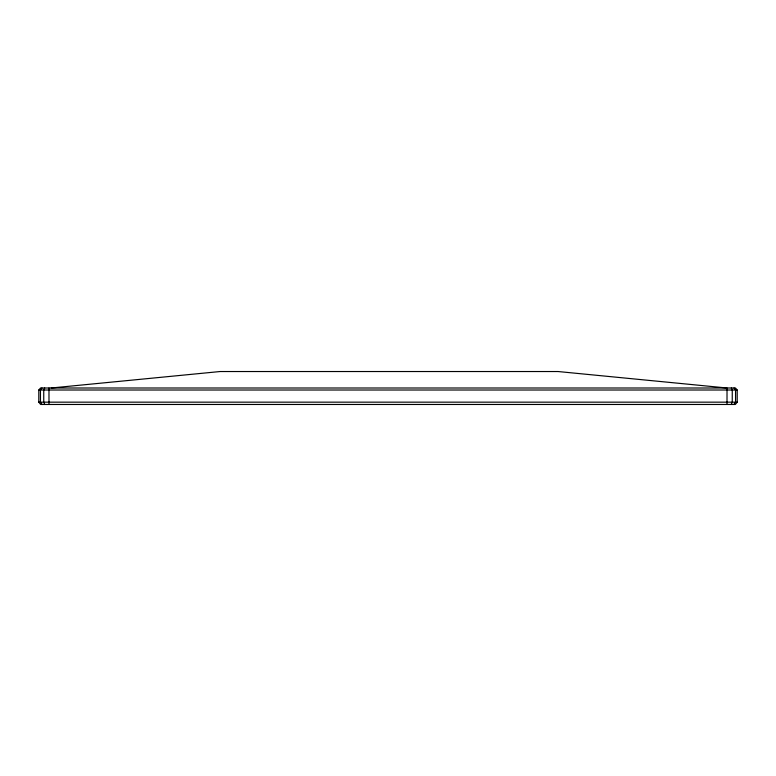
<?xml version="1.0" encoding="UTF-8"?>
<svg xmlns="http://www.w3.org/2000/svg" width="776" height="776" viewBox="0 0 776 776"><rect width="100%" height="100%" fill="white"/><g stroke="black" fill="none" stroke-linecap="round" stroke-linejoin="round"><path stroke-width="1.16" d="M727.005 404.471L727.025 388L558.06 371.529L220.132 371.529L51.177 388M48.975 388L48.995 404.471M731.254 404.471L732.253 402.162L732.253 390.018L731.322 388M44.678 388L43.747 390.018L43.747 402.162L44.746 404.471M733.931 404.471L735.551 402.162L735.551 390.018L734.048 388M41.953 388L40.449 390.018L40.449 402.162L42.069 404.471M737.2 402.162L735.347 404.471L40.653 404.471L38.8 402.162L38.8 390.018L40.527 388L735.473 388L737.2 390.018L737.2 402.162L38.8 402.162M38.8 390.018L737.2 390.018"/></g></svg>
